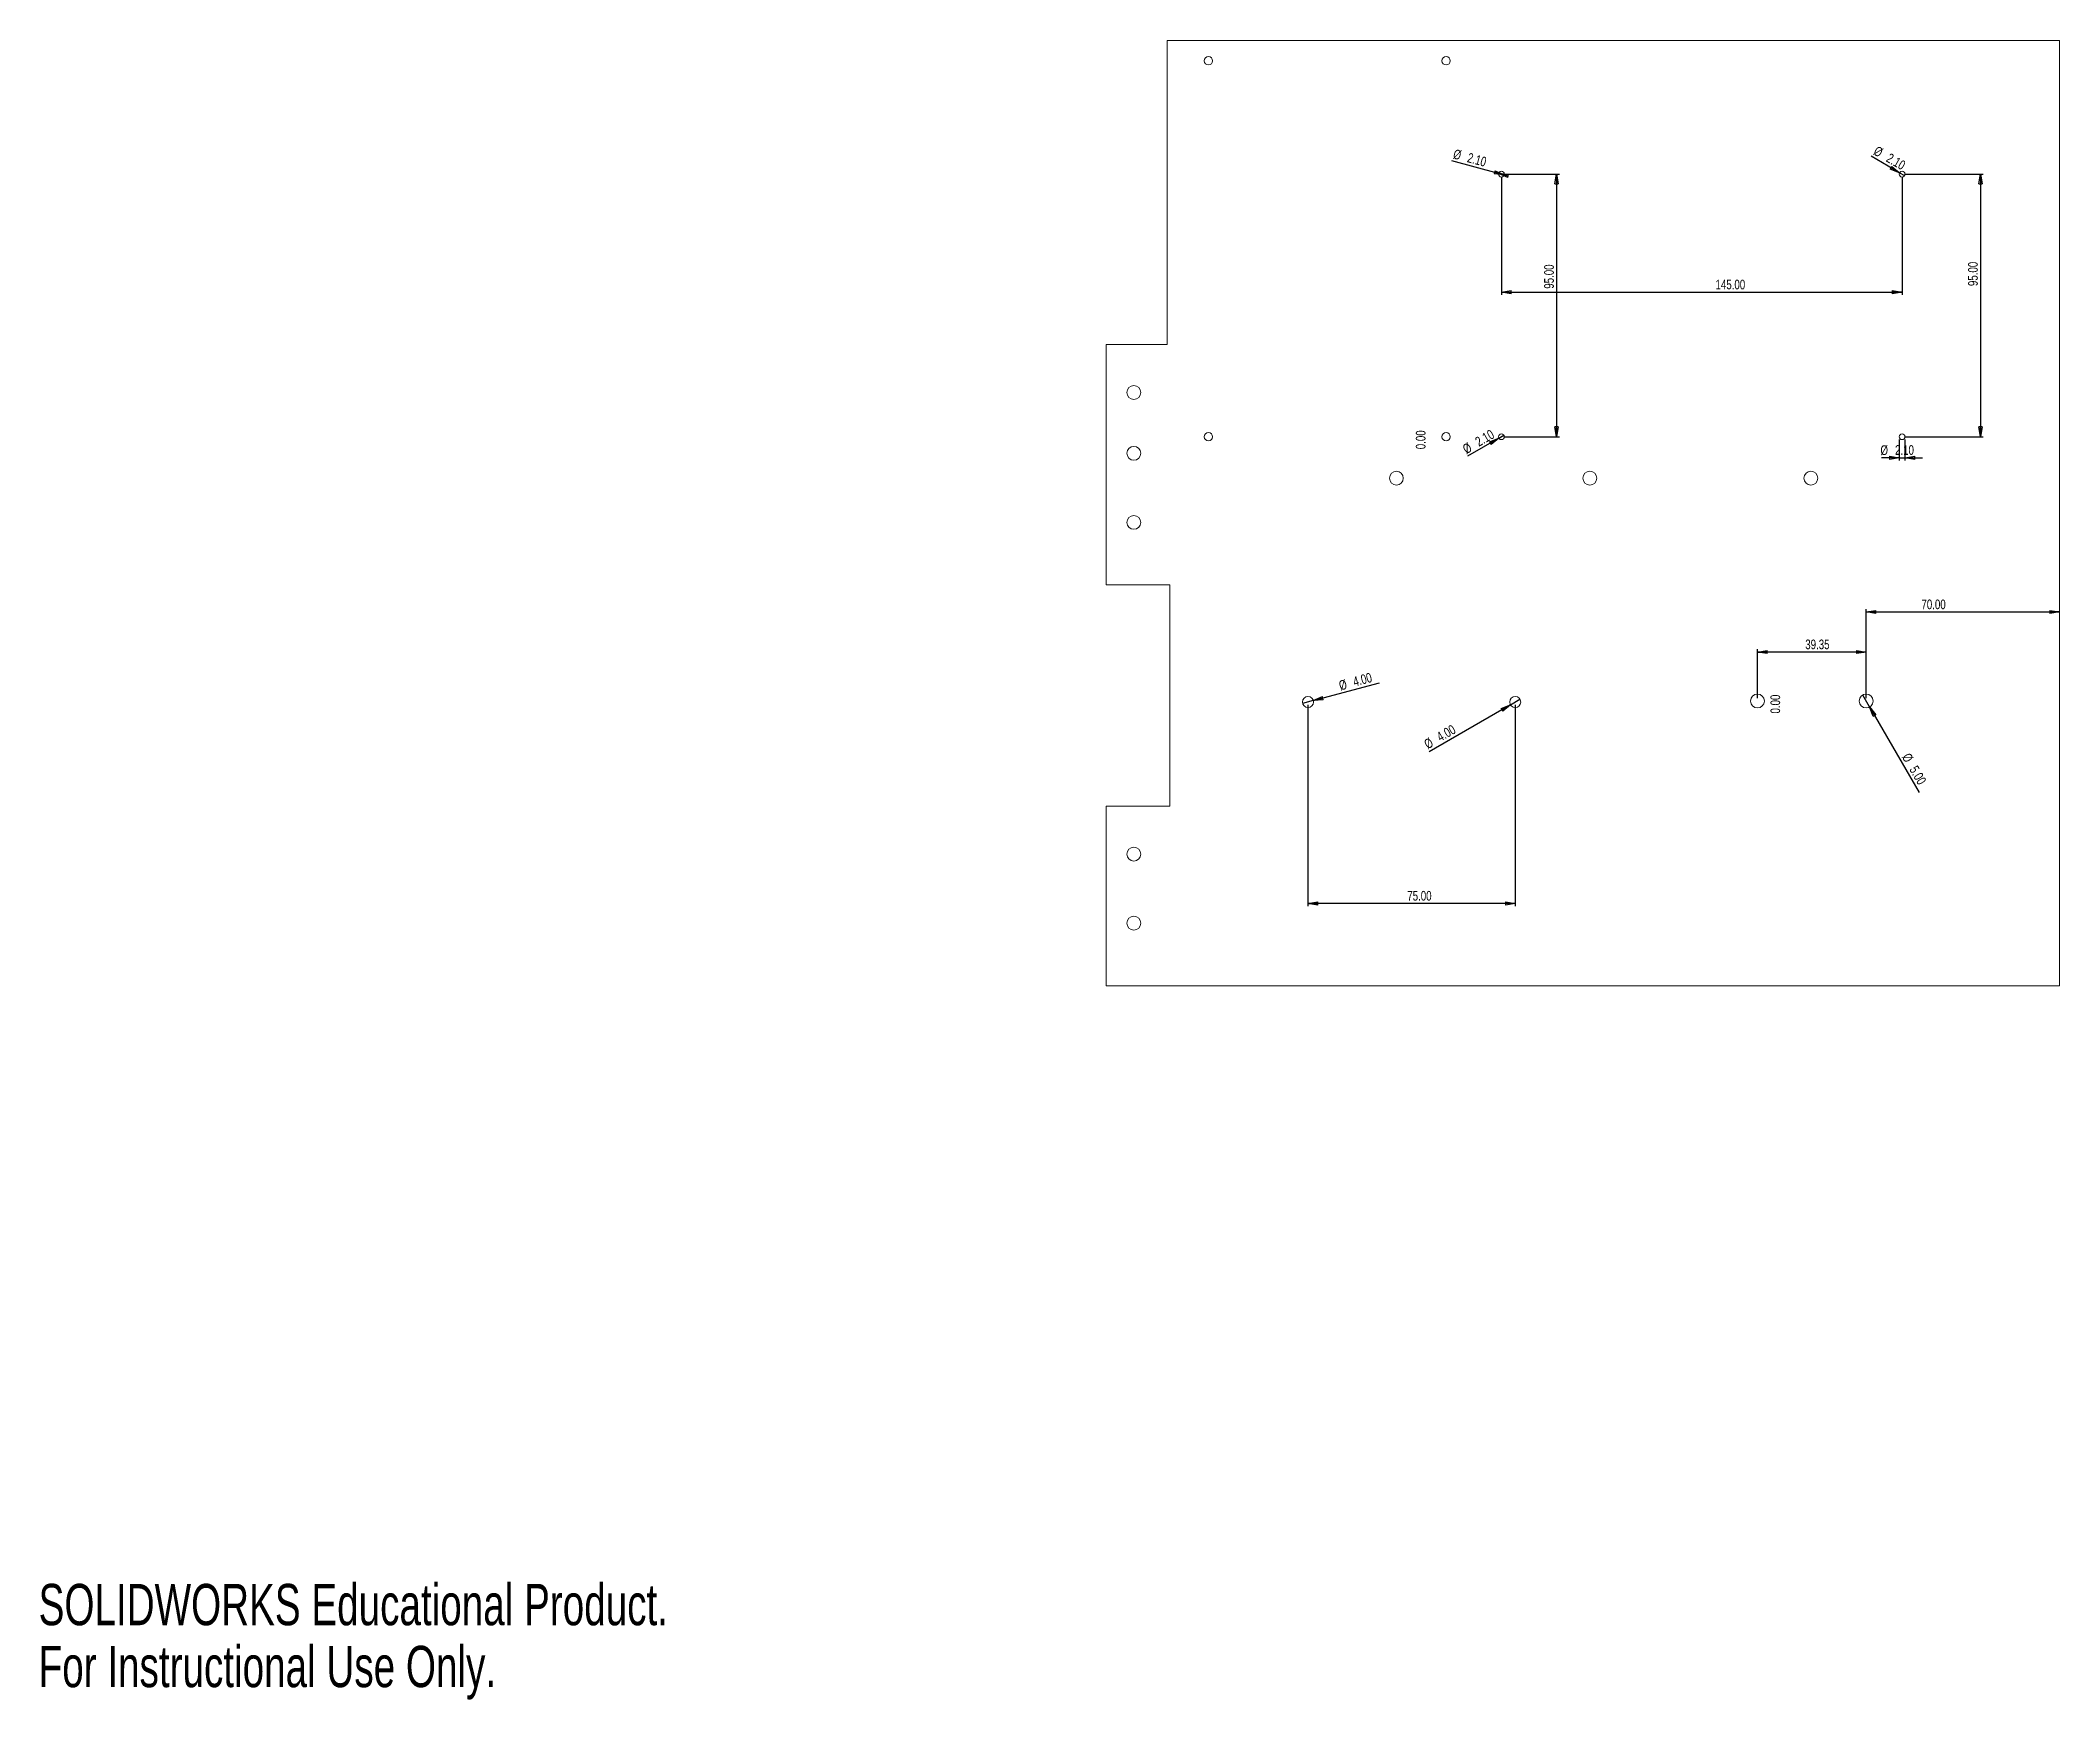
# Model space of a CAD drawing. Header units: millimetres. Extents: x 1 to 731, y 0 to 600.
import ezdxf

# ---------------------------------------------------------------- set-up
doc = ezdxf.new("R2010")
doc.units = ezdxf.units.MM
doc.layers.add('SLD-0', color=179, linetype='Continuous')
doc.styles.add('SLDTEXTSTYLE0', font='TXT', dxfattribs={"width": 0.75})
doc.styles.add('SLDTEXTSTYLE1', font='TXT', dxfattribs={"width": 0.7})
doc.dimstyles.new('SLDDIMSTYLE0', dxfattribs={"dimtxt": 3.5, "dimasz": 3.556, "dimexe": 0, "dimexo": 0.0625, "dimgap": 0.875, "dimtad": 1, "dimrnd": 1e-09, "dimzin": 4, "dimdsep": 46, "dimtxsty": 'SLDTEXTSTYLE0', "dimblk1": 'CLOSED', "dimblk2": 'CLOSED', "dimsah": 1, "dimcen": 0.09, "dimadec": 0, "dimazin": 1, "dimtfac": 1, "dimtofl": 0, "dimtmove": 0, "dimatfit": 3, "dimldrblk": 'CLOSED', "dimfxl": 0, "dimfrac": 2, "dimtolj": 1, "dimtzin": 12, "dimarcsym": 0})
doc.dimstyles.new('SLDDIMSTYLE1', dxfattribs={"dimtxt": 3.5, "dimasz": 3.556, "dimexe": 0, "dimexo": 0.0625, "dimgap": 0.875, "dimtad": 1, "dimrnd": 1e-09, "dimzin": 4, "dimdsep": 46, "dimtxsty": 'SLDTEXTSTYLE0', "dimblk1": 'NONE', "dimblk2": 'CLOSED', "dimsah": 1, "dimcen": 0, "dimadec": 0, "dimazin": 1, "dimtfac": 1, "dimtmove": 0, "dimatfit": 3, "dimldrblk": 'NONE', "dimfxl": 0, "dimfrac": 2, "dimtolj": 1, "dimtzin": 12, "dimarcsym": 0})
doc.dimstyles.new('SLDDIMSTYLE2', dxfattribs={"dimtxt": 3.5, "dimasz": 3.556, "dimexe": 0, "dimexo": 0.0625, "dimgap": 0.875, "dimtad": 1, "dimrnd": 1e-09, "dimzin": 4, "dimdsep": 46, "dimtxsty": 'SLDTEXTSTYLE0', "dimblk1": 'CLOSED', "dimblk2": 'CLOSED', "dimsah": 1, "dimcen": 0, "dimadec": 0, "dimazin": 1, "dimtfac": 1, "dimtmove": 0, "dimatfit": 3, "dimldrblk": 'CLOSED', "dimfxl": 0, "dimfrac": 2, "dimtolj": 1, "dimtzin": 12, "dimarcsym": 0})
doc.dimstyles.new('SLDDIMSTYLE3', dxfattribs={"dimtxt": 3.5, "dimasz": 3.556, "dimexe": 0, "dimexo": 0.0625, "dimgap": 0.875, "dimtad": 1, "dimrnd": 1e-09, "dimzin": 0, "dimdsep": 46, "dimtxsty": 'SLDTEXTSTYLE0', "dimblk1": 'NONE', "dimblk2": 'NONE', "dimsah": 1, "dimcen": 0.09, "dimadec": 0, "dimazin": 0, "dimtfac": 1, "dimtmove": 0, "dimatfit": 0, "dimldrblk": 'NONE', "dimfxl": 0, "dimfrac": 2, "dimtolj": 1, "dimtzin": 12, "dimarcsym": 0})
doc.dimstyles.new('SLDDIMSTYLE4', dxfattribs={"dimtxt": 3.5, "dimasz": 3.556, "dimexe": 0, "dimexo": 0.0625, "dimgap": 0.875, "dimtad": 1, "dimrnd": 1e-09, "dimzin": 4, "dimdsep": 46, "dimtxsty": 'SLDTEXTSTYLE0', "dimblk1": 'CLOSED', "dimblk2": 'CLOSED', "dimsah": 1, "dimcen": 0.09, "dimadec": 0, "dimazin": 1, "dimtfac": 1, "dimtmove": 0, "dimatfit": 0, "dimldrblk": 'CLOSED', "dimfxl": 0, "dimfrac": 2, "dimtolj": 1, "dimtzin": 12, "dimarcsym": 0})
doc.dimstyles.new('SLDDIMSTYLE5', dxfattribs={"dimtxt": 3.5, "dimasz": 3.556, "dimexe": 0, "dimexo": 0.0625, "dimgap": 0.875, "dimtad": 1, "dimrnd": 1e-09, "dimzin": 12, "dimdsep": 46, "dimtxsty": 'SLDTEXTSTYLE0', "dimblk1": 'CLOSED', "dimblk2": 'CLOSED', "dimsah": 1, "dimcen": 0.09, "dimadec": 0, "dimazin": 3, "dimtfac": 1, "dimtofl": 0, "dimtmove": 0, "dimatfit": 3, "dimldrblk": 'CLOSED', "dimfxl": 0, "dimfrac": 2, "dimtolj": 1, "dimtzin": 12, "dimarcsym": 0})

# ---------------------------------------------------------------- blocks, each defined once
blk = doc.blocks.new('_Closed')
at = {"color": 0, "linetype": 'ByBlock', "lineweight": -2}
for p, q in [((-1, 0.166667), (0, 0)), ((-1, 0.166667), (-1, -0.166667)), ((0, 0), (-1, -0.166667)), ((0, 0), (-1, 0))]:
    blk.add_line(p, q, dxfattribs=at)
blk = doc.blocks.new('_D')
at = {"layer": 'SLD-0'}
for p, q in [((459.32, 359.69), (459.32, 286.85)), ((534.32, 359.69), (534.32, 286.85)), ((534.32, 287.85), (459.32, 287.85))]:
    blk.add_line(p, q, dxfattribs=at)
at = {"layer": 'SLD-0', "xscale": 3.556, "yscale": 3.556, "rotation": 180.0000000000004}
blk.add_blockref('_Closed', (459.32, 287.85), dxfattribs=at)
at = {"layer": 'SLD-0', "xscale": 3.556, "yscale": 3.556}
blk.add_blockref('_Closed', (534.32, 287.85), dxfattribs=at)
at = {"layer": 'SLD-0', "insert": (495.27, 292.36), "char_height": 3.5, "attachment_point": 1, "style": 'SLDTEXTSTYLE0'}
blk.add_mtext('75.00', dxfattribs=at)
blk = doc.blocks.new('_D_1')
at = {"layer": 'SLD-0'}
for q in [(503.19, 342.71), (536.05, 361.69)]:
    blk.add_line((532.59, 359.69), q, dxfattribs=at)
at = {"layer": 'SLD-0', "xscale": 3.556, "yscale": 3.556, "rotation": 30.00000000000029}
blk.add_blockref('_Closed', (532.59, 359.69), dxfattribs=at)
at = {"layer": 'SLD-0', "char_height": 3.5, "attachment_point": 1, "rotation": 30, "style": 'SLDTEXTSTYLE0'}
for s, insert in [('4.00', (505.48, 349.29)), ('%%c', (500.94, 346.61))]:
    blk.add_mtext(s, dxfattribs=dict(at, insert=insert))
blk = doc.blocks.new('_None')
blk = doc.blocks.new('_D_2')
at = {"layer": 'SLD-0'}
for q in [(485.2, 367.62), (457.39, 360.17)]:
    blk.add_line((461.25, 361.2), q, dxfattribs=at)
at = {"layer": 'SLD-0', "xscale": 3.556, "yscale": 3.556, "rotation": 195.0000000000007}
blk.add_blockref('_Closed', (461.25, 361.2), dxfattribs=at)
at = {"layer": 'SLD-0', "char_height": 3.5, "attachment_point": 1, "rotation": 15, "style": 'SLDTEXTSTYLE0'}
for s, insert in [('%%c', (470.2, 368.25)), ('4.00', (475.29, 369.66))]:
    blk.add_mtext(s, dxfattribs=dict(at, insert=insert))
blk = doc.blocks.new('_D_3')
at = {"layer": 'SLD-0'}
for p, q in [((529.32, 550.69), (529.32, 507.99)), ((674.32, 550.69), (674.32, 507.99)), ((529.32, 508.99), (674.32, 508.99))]:
    blk.add_line(p, q, dxfattribs=at)
at = {"layer": 'SLD-0', "xscale": 3.556, "yscale": 3.556, "rotation": 180.0000000000004}
blk.add_blockref('_Closed', (529.32, 508.99), dxfattribs=at)
at = {"layer": 'SLD-0', "xscale": 3.556, "yscale": 3.556}
blk.add_blockref('_Closed', (674.32, 508.99), dxfattribs=at)
at = {"layer": 'SLD-0', "insert": (606.81, 513.5), "char_height": 3.5, "attachment_point": 1, "style": 'SLDTEXTSTYLE0'}
blk.add_mtext('145.00', dxfattribs=at)
blk = doc.blocks.new('_D_4')
at = {"layer": 'SLD-0'}
for p, q in [((675.32, 551.69), (703.71, 551.69)), ((702.71, 551.69), (702.71, 456.69)), ((675.32, 456.69), (703.71, 456.69))]:
    blk.add_line(p, q, dxfattribs=at)
at = {"layer": 'SLD-0', "xscale": 3.556, "yscale": 3.556}
for p, rotation in [((702.71, 551.69), 90.0000000000004), ((702.71, 456.69), 270.0000000000004)]:
    blk.add_blockref('_Closed', p, dxfattribs=dict(at, rotation=rotation))
at = {"layer": 'SLD-0', "insert": (698.2, 511.19), "char_height": 3.5, "attachment_point": 1, "rotation": 90, "style": 'SLDTEXTSTYLE0'}
blk.add_mtext('95.00', dxfattribs=at)
blk = doc.blocks.new('_D_5')
at = {"layer": 'SLD-0'}
for p, q in [((530.32, 551.69), (550.3, 551.69)), ((549.3, 551.69), (549.3, 456.69)), ((530.32, 456.69), (550.3, 456.69))]:
    blk.add_line(p, q, dxfattribs=at)
at = {"layer": 'SLD-0', "xscale": 3.556, "yscale": 3.556}
for p, rotation in [((549.3, 551.69), 90.0000000000004), ((549.3, 456.69), 270.0000000000004)]:
    blk.add_blockref('_Closed', p, dxfattribs=dict(at, rotation=rotation))
at = {"layer": 'SLD-0', "insert": (544.79, 510.23), "char_height": 3.5, "attachment_point": 1, "rotation": 90, "style": 'SLDTEXTSTYLE0'}
blk.add_mtext('95.00', dxfattribs=at)
blk = doc.blocks.new('_D_6')
at = {"layer": 'SLD-0'}
for q in [(511.35, 556.5), (530.33, 551.42)]:
    blk.add_line((528.31, 551.96), q, dxfattribs=at)
at = {"layer": 'SLD-0', "xscale": 3.556, "yscale": 3.556}
for p, rotation in [((530.33, 551.42), 345.0000000000013), ((528.31, 551.96), 165.0000000000012)]:
    blk.add_blockref('_Closed', p, dxfattribs=dict(at, rotation=rotation))
at = {"layer": 'SLD-0', "char_height": 3.5, "attachment_point": 1, "rotation": 345, "style": 'SLDTEXTSTYLE0'}
for s, insert in [('%%c', (512.5, 560.79)), ('2.10', (517.61, 559.47))]:
    blk.add_mtext(s, dxfattribs=dict(at, insert=insert))
blk = doc.blocks.new('_D_7')
at = {"layer": 'SLD-0', "insert": (498.36, 452.16), "char_height": 3.5, "attachment_point": 1, "rotation": 90, "style": 'SLDTEXTSTYLE0'}
blk.add_mtext('0.00', dxfattribs=at)
blk = doc.blocks.new('_D_8')
at = {"layer": 'SLD-0'}
for q in [(663.15, 558.13), (675.23, 551.16)]:
    blk.add_line((673.41, 552.21), q, dxfattribs=at)
at = {"layer": 'SLD-0', "xscale": 3.556, "yscale": 3.556, "rotation": 330.0000000000015}
blk.add_blockref('_Closed', (673.41, 552.21), dxfattribs=at)
at = {"layer": 'SLD-0', "char_height": 3.5, "attachment_point": 1, "rotation": 330, "style": 'SLDTEXTSTYLE0'}
for s, insert in [('%%c', (665.41, 562.04)), ('2.10', (670.01, 559.45))]:
    blk.add_mtext(s, dxfattribs=dict(at, insert=insert))
blk = doc.blocks.new('_D_9')
at = {"layer": 'SLD-0'}
for p, q in [((673.27, 455.69), (673.27, 448.07)), ((675.37, 455.69), (675.37, 448.07)), ((673.27, 449.07), (666.92, 449.07)), ((673.27, 449.07), (675.37, 449.07)), ((675.37, 449.07), (681.72, 449.07))]:
    blk.add_line(p, q, dxfattribs=at)
at = {"layer": 'SLD-0', "xscale": 3.556, "yscale": 3.556}
blk.add_blockref('_Closed', (673.27, 449.07), dxfattribs=at)
at = {"layer": 'SLD-0', "xscale": 3.556, "yscale": 3.556, "rotation": 180.0000000000004}
blk.add_blockref('_Closed', (675.37, 449.07), dxfattribs=at)
at = {"layer": 'SLD-0', "char_height": 3.5, "attachment_point": 1, "style": 'SLDTEXTSTYLE0'}
for s, insert in [('%%c', (666.49, 453.58)), ('2.10', (671.77, 453.63))]:
    blk.add_mtext(s, dxfattribs=dict(at, insert=insert))
blk = doc.blocks.new('_D_10')
at = {"layer": 'SLD-0'}
for q in [(517.06, 449.61), (530.23, 457.21)]:
    blk.add_line((528.41, 456.16), q, dxfattribs=at)
at = {"layer": 'SLD-0', "xscale": 3.556, "yscale": 3.556, "rotation": 29.99999999999926}
blk.add_blockref('_Closed', (528.41, 456.16), dxfattribs=at)
at = {"layer": 'SLD-0', "char_height": 3.5, "attachment_point": 1, "rotation": 30, "style": 'SLDTEXTSTYLE0'}
for s, insert in [('%%c', (514.89, 453.36)), ('2.10', (519.44, 456.05))]:
    blk.add_mtext(s, dxfattribs=dict(at, insert=insert))
blk = doc.blocks.new('_D_11')
at = {"layer": 'SLD-0'}
for p, q in [((661.32, 362.07), (661.32, 394.28)), ((661.32, 393.28), (731.32, 393.28))]:
    blk.add_line(p, q, dxfattribs=at)
at = {"layer": 'SLD-0', "xscale": 3.556, "yscale": 3.556, "rotation": 180.0000000000004}
blk.add_blockref('_Closed', (661.32, 393.28), dxfattribs=at)
at = {"layer": 'SLD-0', "xscale": 3.556, "yscale": 3.556}
blk.add_blockref('_Closed', (731.32, 393.28), dxfattribs=at)
at = {"layer": 'SLD-0', "insert": (681.32, 397.79), "char_height": 3.5, "attachment_point": 1, "style": 'SLDTEXTSTYLE0'}
blk.add_mtext('70.00', dxfattribs=at)
blk = doc.blocks.new('_D_12')
at = {"layer": 'SLD-0'}
for q in [(660.07, 363.24), (680.44, 327.95)]:
    blk.add_line((662.57, 358.91), q, dxfattribs=at)
at = {"layer": 'SLD-0', "xscale": 3.556, "yscale": 3.556, "rotation": 120.0000000000004}
blk.add_blockref('_Closed', (662.57, 358.91), dxfattribs=at)
at = {"layer": 'SLD-0', "char_height": 3.5, "attachment_point": 1, "rotation": 300, "style": 'SLDTEXTSTYLE0'}
for s, insert in [('%%c', (677.18, 342.61)), ('5.00', (679.86, 338.07))]:
    blk.add_mtext(s, dxfattribs=dict(at, insert=insert))
blk = doc.blocks.new('_D_13')
at = {"layer": 'SLD-0'}
for p, q in [((621.97, 362.07), (621.97, 379.8)), ((661.32, 378.8), (621.97, 378.8)), ((661.32, 362.07), (661.32, 379.8))]:
    blk.add_line(p, q, dxfattribs=at)
at = {"layer": 'SLD-0', "xscale": 3.556, "yscale": 3.556, "rotation": 180.0000000000004}
blk.add_blockref('_Closed', (621.97, 378.8), dxfattribs=at)
at = {"layer": 'SLD-0', "xscale": 3.556, "yscale": 3.556}
blk.add_blockref('_Closed', (661.32, 378.8), dxfattribs=at)
at = {"layer": 'SLD-0', "insert": (639.28, 383.31), "char_height": 3.5, "attachment_point": 1, "style": 'SLDTEXTSTYLE0'}
blk.add_mtext('39.35', dxfattribs=at)
blk = doc.blocks.new('_D_14')
at = {"layer": 'SLD-0', "insert": (626.68, 356.55), "char_height": 3.5, "attachment_point": 1, "rotation": 90, "style": 'SLDTEXTSTYLE0'}
blk.add_mtext('0.00', dxfattribs=at)

msp = doc.modelspace()

# ---------------------------------------------------------------- linework, layer by layer
at = {"layer": 'SLD-0', "color": 1, "lineweight": 18}
for p, q in [((731.32, 600.066), (408.32, 600.066)), ((408.32, 600.066), (408.32, 490.066)), ((731.32, 258.066), (731.32, 600.066)), ((408.32, 490.066), (386.32, 490.066)), ((386.32, 403.066), (386.32, 490.066)), ((409.32, 403.066), (386.32, 403.066)), ((409.32, 403.066), (409.32, 323.066)), ((386.32, 258.066), (386.32, 323.066)), ((386.32, 323.066), (409.32, 323.066)), ((731.32, 258.066), (386.32, 258.066))]:
    msp.add_line(p, q, dxfattribs=at)
for centre, radius in [((423.32, 592.687), 1.5), ((509.32, 592.687), 1.5), ((529.32, 551.687), 1.05), ((674.32, 551.687), 1.05), ((396.32, 472.687), 2.5), ((396.32, 450.687), 2.5), ((423.32, 456.687), 1.5), ((509.32, 456.687), 1.5), ((529.32, 456.687), 1.05), ((674.32, 456.687), 1.05), ((491.32, 441.687), 2.5), ((561.32, 441.687), 2.5), ((641.32, 441.687), 2.5), ((396.32, 425.687), 2.5), ((459.32, 360.687), 2), ((534.32, 360.687), 2), ((621.97, 361.073), 2.5), ((661.32, 361.073), 2.5), ((396.32, 305.687), 2.5), ((396.32, 280.687), 2.5)]:
    msp.add_circle(centre, radius, dxfattribs=at)

# ---------------------------------------------------------------- texts
at = {"color": 7, "linetype": 'Continuous', "char_height": 14.94028, "attachment_point": 1, "style": 'SLDTEXTSTYLE1'}
for s, insert in [('SOLIDWORKS Educational Product.', (0, 41.669)), ('For Instructional Use Only.', (0, 19.259))]:
    msp.add_mtext(s, dxfattribs=dict(at, insert=insert))

# ---------------------------------------------------------------- dimensions: what is measured, and where the dimension line sits
at = {"layer": 'SLD-0'}
for p1, p2, dimstyle, picture, middle in [((528.306, 551.959), (530.335, 551.416), 'SLDDIMSTYLE2', '_D_6', (517.96, 554.731)), ((675.23, 551.162), (673.411, 552.212), 'SLDDIMSTYLE1', '_D_8', (669.358, 554.552)), ((530.23, 457.212), (528.411, 456.162), 'SLDDIMSTYLE1', '_D_10', (522.853, 452.954)), ((457.389, 360.17), (461.252, 361.205), 'SLDDIMSTYLE1', '_D_2', (478.472, 365.819)), ((536.052, 361.687), (532.588, 359.687), 'SLDDIMSTYLE1', '_D_1', (509.275, 346.227)), ((660.07, 363.238), (662.57, 358.908), 'SLDDIMSTYLE1', '_D_12', (676.923, 334.048))]:
    dim = msp.add_diameter_dim_2p(p1=p1, p2=p2, dimstyle=dimstyle, dxfattribs=at)
    dim.commit()
    dim.dimension.update_dxf_attribs({"geometry": picture, "text_midpoint": middle, "dimtype": 163})
for base, p1, p2, dimstyle, picture, middle in [((674.32, 508.99), (529.32, 551.687), (674.32, 551.687), 'SLDDIMSTYLE0', '_D_3', (613.918, 508.99)), ((731.32, 393.275), (661.32, 361.073), (731.32, 258.066), 'SLDDIMSTYLE0', '_D_11', (687.141, 393.275)), ((621.97, 378.796), (661.32, 361.073), (621.97, 361.073), 'SLDDIMSTYLE5', '_D_13', (645.103, 378.796)), ((459.32, 287.846), (534.32, 360.687), (459.32, 360.687), 'SLDDIMSTYLE0', '_D', (501.093, 287.846))]:
    dim = msp.add_linear_dim(base=base, p1=p1, p2=p2, dimstyle=dimstyle, dxfattribs=at)
    dim.commit()
    dim.dimension.update_dxf_attribs({"geometry": picture, "text_midpoint": middle, "dimtype": 160})
for base, p1, p2, dimstyle, picture, middle in [((549.3, 456.687), (529.32, 551.687), (529.32, 456.687), 'SLDDIMSTYLE0', '_D_5', (549.3, 516.052)), ((702.712, 456.687), (674.32, 551.687), (674.32, 456.687), 'SLDDIMSTYLE0', '_D_4', (702.712, 517.007)), ((502.873477214, 456.687351768), (529.320358487, 456.687351768), (509.320358487, 456.687351768), 'SLDDIMSTYLE3', '_D_7', (502.873477214, 456.687351768)), ((631.193438573, 361.072616848), (661.320358487, 361.072616848), (621.970358487, 361.072616848), 'SLDDIMSTYLE3', '_D_14', (631.193438573, 361.072616848))]:
    dim = msp.add_linear_dim(base=base, p1=p1, p2=p2, angle=90, dimstyle=dimstyle, dxfattribs=at)
    dim.commit()
    dim.dimension.update_dxf_attribs({"geometry": picture, "text_midpoint": middle, "dimtype": 160})
dim = msp.add_linear_dim(base=(675.37, 451.874), p1=(673.27, 456.687), p2=(675.37, 456.687), text='%%c<>', dimstyle='SLDDIMSTYLE4', dxfattribs=at)
dim.commit()
dim.dimension.update_dxf_attribs({"geometry": '_D_9', "text_midpoint": (673.659, 451.874), "dimtype": 160})

doc.saveas('drawing.dxf')
